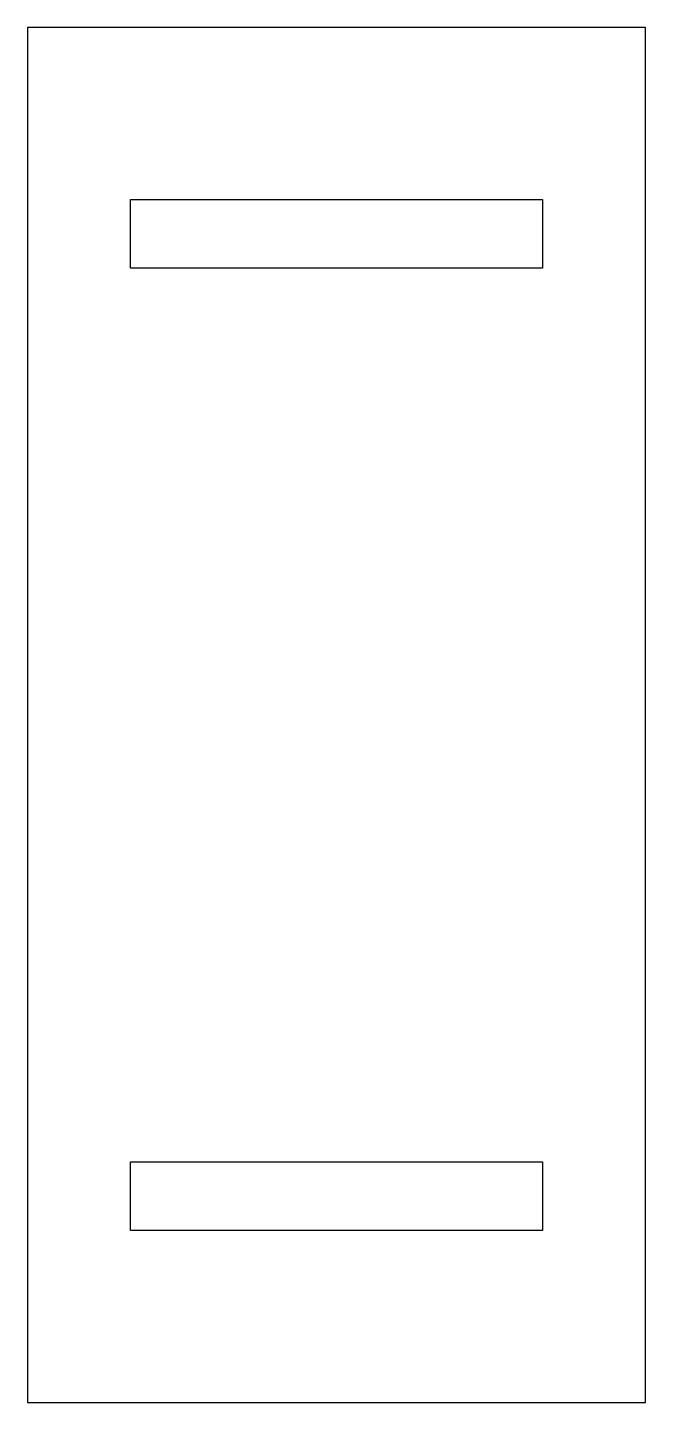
# Model space of a CAD drawing. Header units: metres. Extents: x -22 to 22, y -50 to 50.
import ezdxf

# ---------------------------------------------------------------- set-up
doc = ezdxf.new("R2010")
doc.units = ezdxf.units.M

msp = doc.modelspace()

# ---------------------------------------------------------------- linework, layer by layer
for p, q in [((22.5, 50), (-22.5, 50)), ((-22.5, 50), (-22.5, -50)), ((22.5, -50), (22.5, 50)), ((-15, 32.5), (-15, 37.5)), ((-15, 37.5), (15, 37.5)), ((15, 37.5), (15, 32.5)), ((15, 32.5), (-15, 32.5)), ((-15, -37.5), (-15, -32.5)), ((-15, -32.5), (15, -32.5)), ((15, -32.5), (15, -37.5)), ((15, -37.5), (-15, -37.5)), ((-22.5, -50), (22.5, -50))]:
    msp.add_line(p, q)

doc.saveas('drawing.dxf')
